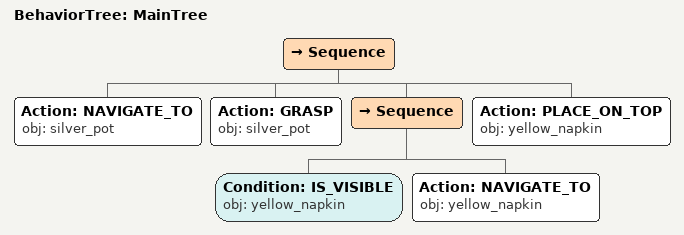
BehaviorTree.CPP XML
<root main_tree_to_execute="MainTree">
  <BehaviorTree ID="MainTree">
    <Sequence>
      <!-- Navigate to silver_pot -->
      <Action ID="NAVIGATE_TO" obj="silver_pot" />
      <!-- Grasp silver_pot -->
      <Action ID="GRASP" obj="silver_pot" />
      <Sequence>
        <!-- Check yellow_napkin is visible before NAVIGATE_TO -->
        <Condition ID="IS_VISIBLE" obj="yellow_napkin" />
        <!-- Navigate to yellow_napkin -->
        <Action ID="NAVIGATE_TO" obj="yellow_napkin" />
      </Sequence>
      <!-- Place on yellow_napkin -->
      <Action ID="PLACE_ON_TOP" obj="yellow_napkin" />
    </Sequence>
  </BehaviorTree>
</root>
